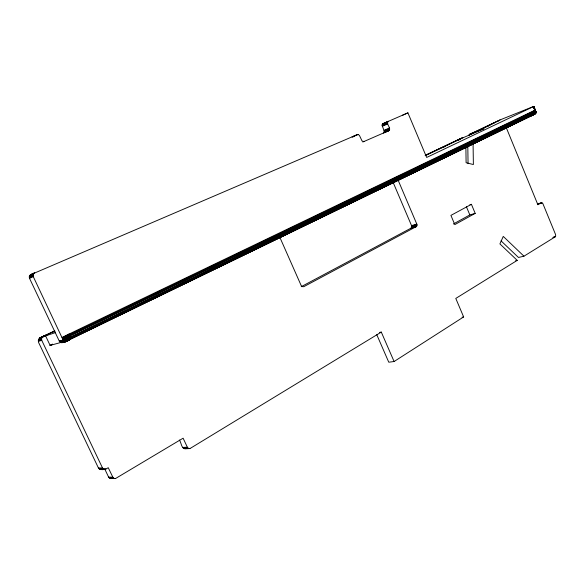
<?xml version="1.0" encoding="UTF-8"?>
<svg xmlns="http://www.w3.org/2000/svg" width="585" height="585" viewBox="0 0 585 585"><rect width="100%" height="100%" fill="white"/><g stroke="black" fill="none" stroke-linecap="round" stroke-linejoin="round"><path stroke-width="0.88" d="M279.813 237.239L301.158 285.517L302.101 286.613L303.761 286.694L416.498 226.483L416.783 224.055L398.049 180.004M301.216 286.687L411.255 228.033L411.547 225.627L392.908 181.869M389.654 129.402C389.976 126.652 385.764 123.537 388.367 121.249L382.707 123.808L382.276 124.459L382.224 125.812L384.316 131.259L383.446 132.985L388.798 130.682L389.654 129.402L384.294 131.72M77.41 335.095L70.244 338.942C68.555 341.15 63.129 344.075 62.844 339.41L535.823 111.538L535.626 111.201L532.92 112.349L69.834 335.417L70.332 338.525L61.154 342.62L59.275 341.084L29.528 278.336C28.087 275.125 32.453 273.685 34.632 272.924L30.325 274.957M529.622 115.026L535.626 111.201L535.114 110.55L69.556 334.686L62.624 338.752L69.834 335.417L62.844 339.41L33.294 276.647L33.089 274.774L34.091 273.232M54.537 330.964L41.177 337.282C38.31 338.159 37.572 341.545 39.261 343.856L98.412 467.949C100.598 470.815 105.709 469.726 108.247 467.686L113.08 477.696L113.973 478.391L115.64 478.464L183.112 438.194L187.609 447.737L188.918 448.571L190.425 448.285L381.296 332.097L394.093 361.515L463.634 316.924L455.788 298.43L517.22 260.369L499.904 243.916L503.261 236.406L523.948 256.201L555.165 236.867L555.691 236.077L555.553 234.497L542.843 203.529L541.483 202.724L537.886 204.743L506.237 127.552M532.752 114.382L536.05 112.612L533.703 107.296L535.977 112.978L70.361 338.02L63.414 341.077L59.604 341.618L70.324 337.45L532.891 113.914L536.043 112.247L533.71 106.426L535.962 111.889L535.553 113.673L70.244 338.942L64.153 341.874L61.154 342.62L64.387 341.976L70.09 339.271L531.999 115.516L532.964 113.41L535.962 111.889L533.586 106.463L500.029 119.918L469.909 134.192L468.622 135.625M55.568 332.558L40.628 337.538L45.454 335.271L41.996 337.45M38.339 341.34L41.754 340.353L38.281 340.748L41.557 339.775L38.361 340.163L41.484 339.168L38.559 339.607L41.557 338.561L38.851 339.095L42.076 337.479L40.116 337.852L42.5 337.048L41.557 338.561L41.754 340.353L102.521 467.993L103.245 468.892L104.847 469.382M500.029 119.918L497.44 121.424M462.048 138.184L484.058 128.685L469.909 134.192M535.962 111.889L532.979 112.883L532.803 111.815L534.8 110.251L533.337 106.653L533.754 106.426M382.707 123.808L407.913 112.861L426.677 157.445L533.337 106.653L535.114 110.55L534.8 110.251L62.061 337.399M69.206 333.962L62.361 338.079L69.556 334.686M532.92 112.349L535.392 110.872L533.703 106.463L535.823 111.538M468.907 135.186L495.817 122.199M533.937 107.289L536.043 112.247L63.187 340.616L59.275 341.084L63.012 340.046L70.054 336.134M475.195 213.371L454.794 224.611L450.918 215.39L471.415 204.319L475.195 213.371L469.843 214.936L453.39 223.975M531.275 115.962L535.553 113.673L64.979 341.881L62.39 342.635L64.803 341.976L69.878 339.505L64.606 342.013L61.769 342.7L64.153 341.874M499.341 120.349L469.214 134.791L471.452 133.746M64.387 341.976L70.244 338.942L63.904 341.698L60.569 342.408L70.332 338.525L532.555 114.814L535.977 112.978L534.895 110.602M532.306 115.194L535.802 113.336L532.555 114.814M70.324 337.45L63.414 341.077L60.043 342.071L63.655 341.435L70.361 338.02M38.361 340.163L39.846 339.388M472.051 133.183L469.55 134.455L471.729 133.431M70.09 339.271L64.606 342.013L61.769 342.7M45.454 335.271L40.116 337.852L54.346 331.19M42.076 337.479L39.641 338.218L45.264 335.498M458.34 140.224L460.38 139.237M65.447 341.23L62.968 342.43L64.803 341.976M39.956 338.276L45.133 335.812L39.641 338.218M461.353 138.521L425.558 155.493M425.822 155.179L462.742 137.585M442.684 147.654L444.329 146.872M486.654 126.799L489.901 125.256M425.134 155.398L463.115 137.402M45.959 335.417L47.612 334.635M51.736 332.682L55.041 331.117M185.833 448.41C181.357 450.004 181.379 442.026 179.324 440.03M29.872 275.381L33.637 273.663M29.535 275.893L33.301 274.182M29.323 276.478L33.089 274.774M29.25 277.1L33.016 275.396M29.323 277.729L33.082 276.032M29.528 278.336L33.294 276.647M63.012 340.046L70.222 336.814M363.965 141.533L362.042 140.978L359.49 135.544L358.437 134.616L357.625 134.491L351.987 136.927L353.164 136.956M353.515 136.502L358.027 134.499M100.722 469.331L105.958 469.031M382.458 124.093L387.797 121.724M402.531 115.252L407.913 112.861M382.276 124.459L387.614 122.09M382.173 124.883L387.511 122.514M382.151 125.344L387.497 122.982M382.224 125.812L387.57 123.457M382.378 126.28L387.723 123.925M362.802 142.016L388.798 130.682M384.089 130.316L389.442 127.991M384.243 130.784L389.595 128.459M384.316 131.259L389.668 128.934M384.191 132.137L389.551 129.826M384.016 132.502L389.369 130.192M383.76 132.795L389.113 130.484M30.859 274.643L357.625 134.491M458.845 139.537L461.251 138.521M532.891 113.914L536.05 112.612L533.893 107.23M532.116 115.296L534.588 114.353M532.803 111.815L535.392 110.872L533.557 106.543L535.114 110.55M40.628 337.538L43.019 336.733L41.177 337.282M469.887 204.779L471.415 204.319M411.547 225.627L416.783 224.055M411.694 226.066L416.929 224.501M411.76 226.519L417.003 224.954M411.745 226.958L416.988 225.4M411.657 227.375L416.893 225.817M411.489 227.74L416.732 226.183M411.255 228.033L416.498 226.483M410.97 228.245L416.206 226.695M537.33 203.916L541.769 202.717M538.178 203.894L542.061 202.798M62.895 341.925L50.113 345.406L45.447 335.585M553.995 236.786L555.567 236.406M552.803 237.437L555.165 236.867M523.948 256.201L518.464 257.458L501.053 240.866M515.656 260.72L517.22 260.369M462.077 317.194L463.634 316.924M379.548 332.397L381.296 332.097M394.093 361.515L388.769 362.217L376.769 334.671M182.754 447.393L187.324 447.269M183.039 447.861L187.609 447.737M183.405 448.249L187.982 448.125M183.851 448.527L188.428 448.41M184.333 448.688L189.942 448.505M184.845 448.724L189.43 448.6M98.412 467.949L102.521 467.993M98.719 468.446L102.836 468.49M99.128 468.848L103.245 468.892M99.611 469.133L103.735 469.185M101.285 469.221L105.417 469.272M100.152 469.302L104.276 469.353M104.847 469.221L108.591 477.082L112.773 477.206M108.591 477.082L108.898 477.579L113.08 477.696M108.898 477.579L113.483 478.099M109.3 477.974L113.973 478.391M115.64 478.464L109.783 478.259M110.316 478.42L115.077 478.574M466.421 206.754L469.843 214.936M533.703 106.463L535.626 111.201M473.068 143.31L473.382 164.539L466.099 162.732L465.879 146.776M467.803 145.592L468.058 163.676M52.584 344.221L50.113 345.406L52.584 344.221"/></g></svg>
